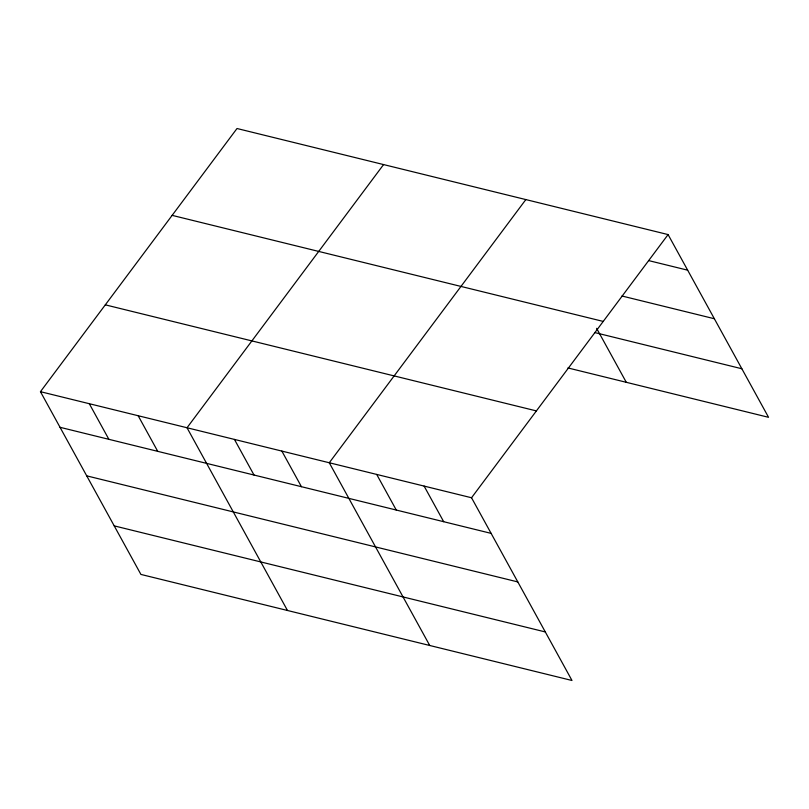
<?xml version="1.0" encoding="UTF-8"?>
<svg xmlns="http://www.w3.org/2000/svg" width="809" height="809" viewBox="0 0 809 809"><rect width="100%" height="100%" fill="white"/><g stroke="black" fill="none" stroke-linecap="round" stroke-linejoin="round"><path stroke-width="1.21" d="M40.45 391.687L471.536 497.757L571.993 680.49L140.908 574.42L40.45 391.687L237.007 128.51L668.092 234.58L768.55 417.313L567.928 367.943M383.577 164.571L187.021 427.759L287.478 610.482M525.84 199.58L329.273 462.758L429.731 645.481M471.536 497.757L668.092 234.58M648.767 260.619L687.67 270.186M621.959 296.003L714.357 318.736M172.145 215.366L603.231 321.426M594.736 332.56L741.863 368.762M105.312 304.841L536.397 410.911M60.028 427.304L491.114 533.374M86.715 475.854L517.8 581.924M114.211 525.87L545.296 631.94M596.617 328.323L626.287 382.303M424.118 486.098L443.696 521.704M376.701 474.428L396.268 510.034M281.856 451.088L301.433 486.705M234.438 439.418L254.016 475.035M138.167 415.735L157.735 451.341M89.303 403.711L108.881 439.327"/></g></svg>
